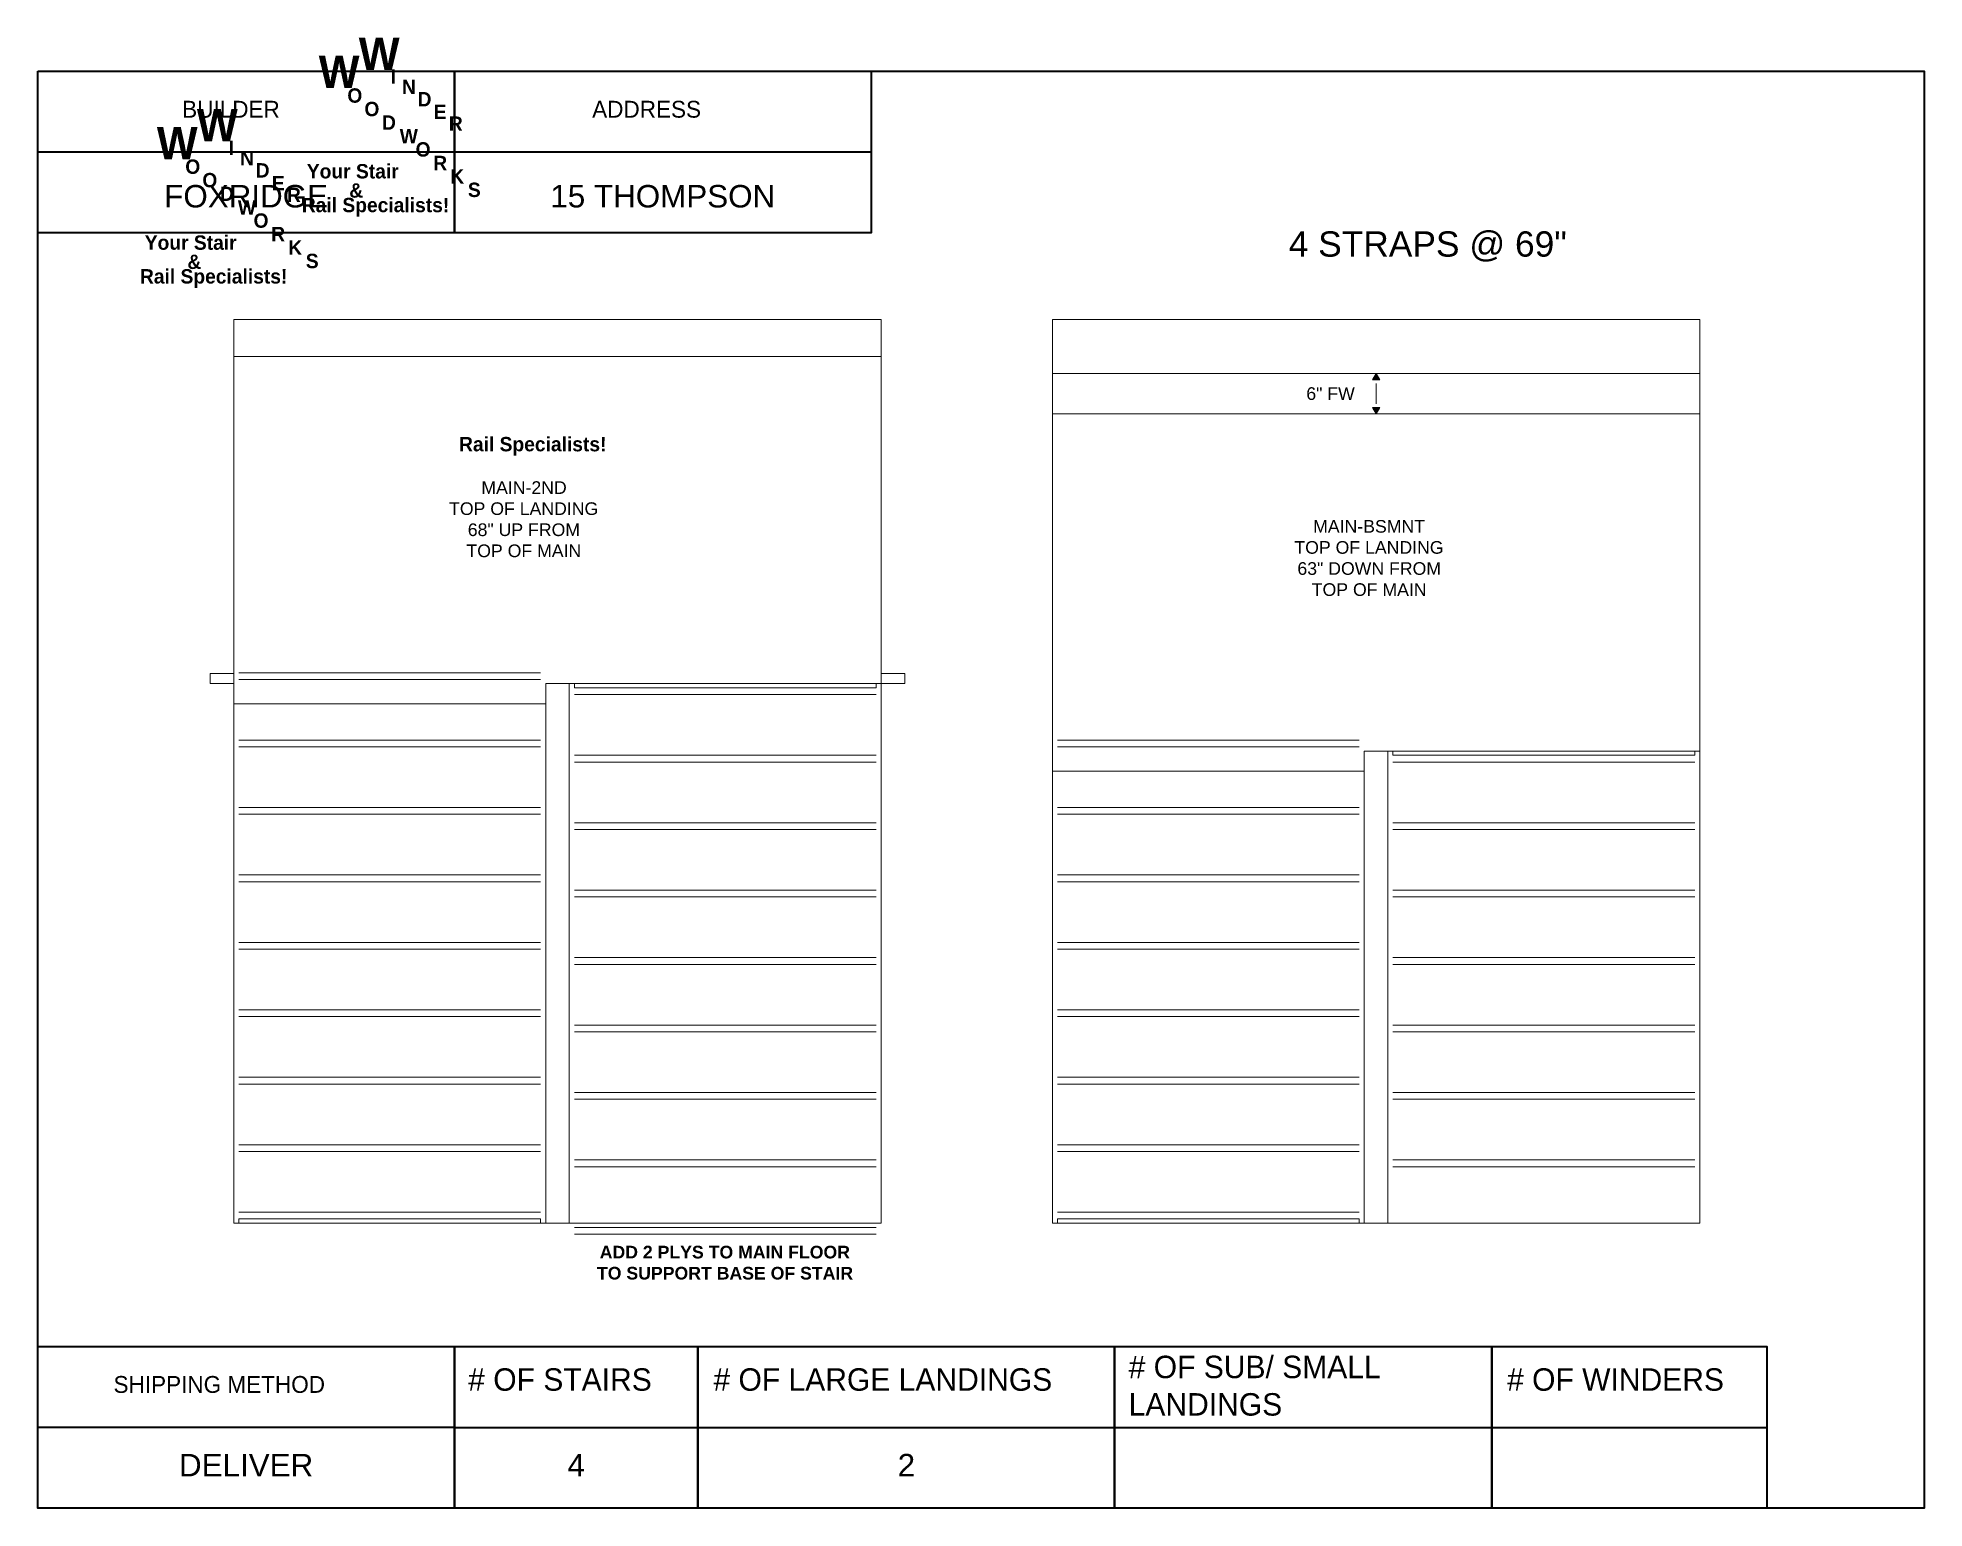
# Paper-space layout 'Landscape Shipping' of a CAD drawing. Header units: inches. Extents: x 0 to 10.5, y 0.1 to 8.3.
# The model-space entities are those that its viewports show. They can reach past a viewport. Long polylines and large blocks are cut down to what shows.
import ezdxf
from ezdxf.enums import TextEntityAlignment as Align

# ---------------------------------------------------------------- set-up
doc = ezdxf.new("R2010")
doc.units = ezdxf.units.IN
doc.header["$MEASUREMENT"] = 0
doc.header["$PDMODE"] = 35
doc.linetypes.add('HIDDEN2', pattern=[0.1875, 0.125, -0.0625])
for name, color, linetype, lineweight in [('Border', 1, 'Continuous', 35), ('Concrete', 40, 'Continuous', 9), ('Dimension', 3, 'Continuous', 9), ('Hole-Framing', 150, 'Continuous', 18), ('Kick', 4, 'Continuous', 9), ('Kick-Hidden', 4, 'HIDDEN2', 9), ('Plywood', 6, 'Continuous', 18), ('Stringer', 7, 'Continuous', 13), ('Stringer Template', 3, 'Continuous', 9), ('Treads', 1, 'Continuous', 15)]:
    doc.layers.add(name, color=color, linetype=linetype, lineweight=lineweight)
doc.styles.add('1-8 Text', font='arial.ttf', dxfattribs={"height": 0.125})
doc.styles.add('3-32 Text', font='arial.ttf', dxfattribs={"height": 0.09375})
doc.styles.add('Dimension and Text', font='arial.ttf', dxfattribs={"height": 0.078125})
doc.styles.add('PRINT', font='ARIALUNI.TTF', dxfattribs={"height": 0.125})
doc.dimstyles.new('Jerrod Dimension', dxfattribs={"dimscale": 0, "dimtxt": 0.078125, "dimasz": 0.0625, "dimexe": 0.03125, "dimexo": 0.03125, "dimgap": 0.046875, "dimtad": 1, "dimtih": 1, "dimtoh": 1, "dimdec": 4, "dimzin": 1, "dimdsep": 46, "dimlunit": 5, "dimtxsty": 'Dimension and Text', "dimblk": 'arrow', "dimcen": 2.421875, "dimclrd": 3, "dimclre": 3, "dimclrt": 3, "dimadec": 1, "dimazin": 0, "dimtfac": 1, "dimtdec": 4, "dimtmove": 2, "dimatfit": 3, "dimldrblk": 'arrow', "dimfxl": 1, "dimtfillclr": 256, "dimfrac": 2, "dimlwd": -1, "dimlwe": -1, "dimarcsym": 2})

# ---------------------------------------------------------------- blocks, each defined once
blk = doc.blocks.new('SHIPPING')
at = {"layer": 'Border', "style": 'PRINT'}
for tag, p in [('BUILDER', (1.16, -0.697)), ('ADDRESS', (3.479, -0.697)), ('SHIPPING', (1.16, -7.76)), ('STAIRS', (2.997, -7.76)), ('LARGE-LANDINGS', (4.835, -7.76)), ('SMALL-SUB-LANDINGS', (7.043, -7.76)), ('WINDERS', (8.858, -7.76))]:
    blk.add_attdef(tag, text='', height=0.125, dxfattribs=at).set_placement(p, align=Align.MIDDLE_CENTER)
blk = doc.blocks.new('arrow')
at = {"layer": 'Dimension'}
blk.add_hatch(color=0, dxfattribs=at).paths.add_polyline_path([(0, 0), (-0.64, 0.37), (-0.64, -0.37)])
at = {"layer": 'Dimension', "color": 0}
for p, q in [((-0.64, -0.37), (-0.64, 0.37)), ((0, 0), (-0.64, 0.37)), ((-0.64, -0.37), (0, 0))]:
    blk.add_line(p, q, dxfattribs=at)
blk = doc.blocks.new('*D558')
at = {"layer": 'Defpoints', "color": 0, "transparency": 16777216}
for p in [(-17803.31, 1088.56), (-17803.31, 1082.56), (-17803.31, 1082.56)]:
    blk.add_point(p, dxfattribs=at)
at = {"layer": 'Dimension', "color": 3, "transparency": 16777216}
blk.add_line((-17803.31, 1087.06), (-17803.31, 1084.06), dxfattribs=at)
at = {"layer": 'Dimension', "color": 3, "transparency": 16777216, "xscale": 1.5, "yscale": 1.5, "zscale": 1.5}
for p, rotation in [((-17803.31, 1088.56), 90), ((-17803.31, 1082.56), 270)]:
    blk.add_blockref('arrow', p, dxfattribs=dict(at, rotation=rotation))
at = {"layer": 'Dimension', "color": 3, "transparency": 16777216, "insert": (-17810.07, 1085.56), "char_height": 1.875, "attachment_point": 5, "style": 'Dimension and Text'}
blk.add_mtext('6" FW', dxfattribs=at)

msp = doc.modelspace()

# ---------------------------------------------------------------- linework, layer by layer
at = {"layer": 'Concrete'}
for points in [[(-17851.31495, 1096.56289), (-17755.31495, 1096.56289), (-17755.31495, 962.56289), (-17851.31495, 962.56289)], [(-17851.31495, 1088.56289), (-17755.31495, 1088.56289), (-17755.31495, 1096.56289), (-17851.31495, 1096.56289)]]:
    msp.add_lwpolyline(points, close=True, dxfattribs=at)
at = {"layer": 'Hole-Framing'}
for points in [[(-17972.69145, 1096.56289), (-17876.69145, 1096.56289), (-17876.69145, 962.56289), (-17972.69145, 962.56289)], [(-17972.69145, 1091.06289), (-17876.69145, 1091.06289), (-17876.69145, 1096.56289), (-17972.69145, 1096.56289)], [(-17926.44145, 1042.56289), (-17922.94145, 1042.56289), (-17922.94145, 962.56289), (-17926.44145, 962.56289)], [(-17805.06495, 1032.56289), (-17801.56495, 1032.56289), (-17801.56495, 962.56289), (-17805.06495, 962.56289)]]:
    msp.add_lwpolyline(points, close=True, dxfattribs=at)
at = {"layer": 'Kick'}
for points in [[(-17922.19145, 1042.56289), (-17877.44145, 1042.56289), (-17877.44145, 1041.93789), (-17922.19145, 1041.93789)], [(-17800.81495, 1032.56289), (-17756.06495, 1032.56289), (-17756.06495, 1031.93789), (-17800.81495, 1031.93789)], [(-17971.94145, 962.56289), (-17927.19145, 962.56289), (-17927.19145, 963.18789), (-17971.94145, 963.18789)], [(-17850.56495, 962.56289), (-17805.81495, 962.56289), (-17805.81495, 963.18789), (-17850.56495, 963.18789)]]:
    msp.add_lwpolyline(points, close=True, dxfattribs=at)
at = {"layer": 'Kick-Hidden'}
for p, q in [((-17971.94145, 1043.18789), (-17927.19145, 1043.18789)), ((-17971.94145, 1033.18789), (-17927.19145, 1033.18789)), ((-17850.56495, 1033.18789), (-17805.81495, 1033.18789)), ((-17922.19145, 1031.93789), (-17877.44145, 1031.93789)), ((-17971.94145, 1023.18789), (-17927.19145, 1023.18789)), ((-17922.19145, 1021.93789), (-17877.44145, 1021.93789)), ((-17850.56495, 1023.18789), (-17805.81495, 1023.18789)), ((-17800.81495, 1021.93789), (-17756.06495, 1021.93789)), ((-17971.94145, 1013.18789), (-17927.19145, 1013.18789)), ((-17850.56495, 1013.18789), (-17805.81495, 1013.18789)), ((-17922.19145, 1011.93789), (-17877.44145, 1011.93789)), ((-17800.81495, 1011.93789), (-17756.06495, 1011.93789)), ((-17971.94145, 1003.18789), (-17927.19145, 1003.18789)), ((-17922.19145, 1001.93789), (-17877.44145, 1001.93789)), ((-17850.56495, 1003.18789), (-17805.81495, 1003.18789)), ((-17800.81495, 1001.93789), (-17756.06495, 1001.93789)), ((-17971.94145, 993.18789), (-17927.19145, 993.18789)), ((-17850.56495, 993.18789), (-17805.81495, 993.18789)), ((-17922.19145, 991.93789), (-17877.44145, 991.93789)), ((-17800.81495, 991.93789), (-17756.06495, 991.93789)), ((-17971.94145, 983.18789), (-17927.19145, 983.18789)), ((-17922.19145, 981.93789), (-17877.44145, 981.93789)), ((-17850.56495, 983.18789), (-17805.81495, 983.18789)), ((-17800.81495, 981.93789), (-17756.06495, 981.93789)), ((-17971.94145, 973.18789), (-17927.19145, 973.18789)), ((-17922.19145, 971.93789), (-17877.44145, 971.93789)), ((-17850.56495, 973.18789), (-17805.81495, 973.18789)), ((-17800.81495, 971.93789), (-17756.06495, 971.93789)), ((-17922.19145, 961.93789), (-17877.44145, 961.93789))]:
    msp.add_line(p, q, dxfattribs=at)
at = {"layer": 'Plywood'}
for points in [[(-17972.69145, 1042.56289), (-17972.69145, 1091.06289), (-17876.69145, 1091.06289), (-17876.69145, 1042.56289), (-17926.44145, 1042.56289), (-17926.44145, 1039.56289), (-17972.69145, 1039.56289)], [(-17851.31495, 1032.56289), (-17851.31495, 1082.56289), (-17755.31495, 1082.56289), (-17755.31495, 1032.56289), (-17805.06495, 1032.56289), (-17805.06495, 1029.56289), (-17851.31495, 1029.56289)], [(-17972.69145, 1042.56289), (-17976.19145, 1042.56289), (-17976.19145, 1044.06289), (-17972.69145, 1044.06289)], [(-17876.69145, 1042.56289), (-17873.19145, 1042.56289), (-17873.19145, 1044.06289), (-17876.69145, 1044.06289)]]:
    msp.add_lwpolyline(points, close=True, dxfattribs=at)
at = {"layer": 'Treads'}
for p, q in [((-17971.94145, 1044.18789), (-17927.19145, 1044.18789)), ((-17922.19145, 1040.93789), (-17877.44145, 1040.93789)), ((-17971.94145, 1034.18789), (-17927.19145, 1034.18789)), ((-17850.56495, 1034.18789), (-17805.81495, 1034.18789)), ((-17922.19145, 1030.93789), (-17877.44145, 1030.93789)), ((-17800.81495, 1030.93789), (-17756.06495, 1030.93789)), ((-17971.94145, 1024.18789), (-17927.19145, 1024.18789)), ((-17850.56495, 1024.18789), (-17805.81495, 1024.18789)), ((-17922.19145, 1020.93789), (-17877.44145, 1020.93789)), ((-17800.81495, 1020.93789), (-17756.06495, 1020.93789)), ((-17971.94145, 1014.18789), (-17927.19145, 1014.18789)), ((-17850.56495, 1014.18789), (-17805.81495, 1014.18789)), ((-17922.19145, 1010.93789), (-17877.44145, 1010.93789)), ((-17800.81495, 1010.93789), (-17756.06495, 1010.93789)), ((-17971.94145, 1004.18789), (-17927.19145, 1004.18789)), ((-17850.56495, 1004.18789), (-17805.81495, 1004.18789)), ((-17922.19145, 1000.93789), (-17877.44145, 1000.93789)), ((-17800.81495, 1000.93789), (-17756.06495, 1000.93789)), ((-17971.94145, 994.18789), (-17927.19145, 994.18789)), ((-17850.56495, 994.18789), (-17805.81495, 994.18789)), ((-17922.19145, 990.93789), (-17877.44145, 990.93789)), ((-17800.81495, 990.93789), (-17756.06495, 990.93789)), ((-17971.94145, 984.18789), (-17927.19145, 984.18789)), ((-17850.56495, 984.18789), (-17805.81495, 984.18789)), ((-17922.19145, 980.93789), (-17877.44145, 980.93789)), ((-17800.81495, 980.93789), (-17756.06495, 980.93789)), ((-17971.94145, 974.18789), (-17927.19145, 974.18789)), ((-17850.56495, 974.18789), (-17805.81495, 974.18789)), ((-17922.19145, 970.93789), (-17877.44145, 970.93789)), ((-17800.81495, 970.93789), (-17756.06495, 970.93789)), ((-17971.94145, 964.18789), (-17927.19145, 964.18789)), ((-17850.56495, 964.18789), (-17805.81495, 964.18789)), ((-17922.19145, 960.93789), (-17877.44145, 960.93789))]:
    msp.add_line(p, q, dxfattribs=at)

# ---------------------------------------------------------------- texts
at = {"layer": 'Dimension', "attachment_point": 1, "style": 'Dimension and Text'}
for s, width, gutter_width, insert, char_height in [('4 STRAPS @ 69"', 140.2352468, 18.75, (-17816.27556, 1109.63181), 3.75), ('\\pi19.12015;MAIN-2ND\\P\\pi14.33544;TOP OF LANDING\\P\\pi17.10765;68" UP FROM\\P\\pi16.90877,t61.90877;TOP OF MAIN', 50.5672015, 9.375, (-17955.10143, 1072.57349), 1.875), ('\\pi17.11277;MAIN-BSMNT\\P\\pi14.33544;TOP OF LANDING\\P\\pi14.78053;63" DOWN FROM\\P\\pi16.90877,t61.90877;TOP OF MAIN', 50.5672015, 9.375, (-17829.76441, 1066.82435), 1.875), ('\\pi2.15539;{\\fArial|b1|i0|c0|p34;ADD 2 PLYS TO MAIN FLOOR\\P\\pi1.74611;TO SUPPORT BASE OF STAIR}', 41.4053314, 9.375, (-17920.58746, 959.20699), 1.875)]:
    msp.add_mtext_dynamic_manual_height_columns(s, width=width, gutter_width=gutter_width, heights=[0], dxfattribs=dict(at, insert=insert, char_height=char_height))

# ---------------------------------------------------------------- dimensions: what is measured, and where the dimension line sits
at = {"layer": 'Dimension'}
dim = msp.add_linear_dim(base=(-17803.31495, 1082.56289), p1=(-17803.31495, 1088.56289), p2=(-17803.31495, 1082.56289), angle=90, text='<> FW', dimstyle='Jerrod Dimension', override={"dimpost": '"'}, dxfattribs=at)
dim.commit()
dim.dimension.update_dxf_attribs({"geometry": '*D558', "text_midpoint": (-17810.07147, 1085.56289), "dimtype": 160})

psp = doc.layouts.new('Landscape Shipping')

# ---------------------------------------------------------------- linework, layer by layer
at = {"layer": 'Border'}
for p, q in [((2.365, 7.635), (0.046, 7.635)), ((4.685, 7.635), (2.365, 7.635)), ((2.365, 0.536), (0.046, 0.536)), ((2.365, 0.536), (9.67, 0.536))]:
    psp.add_line(p, q, dxfattribs=at)
for points in [[(0.046, 8.086), (10.546, 8.086), (10.546, 0.086), (0.046, 0.086)], [(0.046, 8.086), (2.365, 8.086), (2.365, 7.185), (0.046, 7.185)], [(2.365, 8.086), (4.685, 8.086), (4.685, 7.185), (2.365, 7.185)], [(0.046, 0.987), (2.365, 0.987), (2.365, 0.086), (0.046, 0.086)], [(2.365, 0.987), (3.721, 0.987), (3.721, 0.086), (2.365, 0.086)], [(3.721, 0.987), (6.04, 0.987), (6.04, 0.086), (3.721, 0.086)], [(6.04, 0.987), (8.139, 0.987), (8.139, 0.086), (6.04, 0.086)], [(8.139, 0.987), (9.67, 0.987), (9.67, 0.086), (8.139, 0.086)]]:
    psp.add_lwpolyline(points, close=True, dxfattribs=at)

# ---------------------------------------------------------------- block references
ref = psp.add_blockref('SHIPPING', (0.046, 8.086), dxfattribs=at)
ref.add_attrib('BUILDER', 'FOXRIDGE', dxfattribs={"height": 0.125, "style": 'PRINT'}).set_placement((1.206, 7.389), align=Align.MIDDLE_CENTER)
ref.add_attrib('ADDRESS', '15 THOMPSON', dxfattribs={"height": 0.125, "style": 'PRINT'}).set_placement((3.525, 7.389), align=Align.MIDDLE_CENTER)
ref.add_attrib('SHIPPING', 'DELIVER', dxfattribs={"height": 0.125, "style": 'PRINT'}).set_placement((1.206, 0.326), align=Align.MIDDLE_CENTER)
ref.add_attrib('STAIRS', '4', dxfattribs={"height": 0.125, "style": 'PRINT'}).set_placement((3.043, 0.326), align=Align.MIDDLE_CENTER)
ref.add_attrib('LARGE-LANDINGS', '2', dxfattribs={"height": 0.125, "style": 'PRINT'}).set_placement((4.881, 0.326), align=Align.MIDDLE_CENTER)

# ---------------------------------------------------------------- texts
at = {"layer": 'Stringer', "attachment_point": 1}
for s, width, gutter_width, insert, char_height, style in [('{\\fHigh Tower Text|b0|i0|c0|p18;BUILDER}', 2.21487, 0.625, (0.85, 7.92), 0.09375, '3-32 Text'), ('{\\fHigh Tower Text|b0|i0|c0|p18;ADDRESS}', 2.21487, 0.625, (3.132, 7.92), 0.09375, '3-32 Text'), ('{\\fStylus BT|b1|i0|c0|p34;    Your Stair\\P    }', 201.73992, 10, (1.425, 7.568), 0.08, '3-32 Text'), ('{\\fStylus BT|b1|i0|c0|p34;   &    }', 201.73992, 10, (1.691, 7.461), 0.08, '3-32 Text'), ('{\\fStylus BT|b1|i0|c0|p34;Rail Specialists!}', 84.46821, 10, (1.516, 7.38), 0.08, '3-32 Text'), ('{\\fStylus BT|b1|i0|c0|p34;    Your Stair\\P    }', 201.73992, 10, (0.523, 7.171), 0.08, '3-32 Text'), ('{\\fStylus BT|b1|i0|c0|p34;   &    }', 201.73992, 10, (0.79, 7.064), 0.08, '3-32 Text'), ('{\\fStylus BT|b1|i0|c0|p34;Rail Specialists!}', 84.46821, 10, (0.615, 6.983), 0.08, '3-32 Text'), ('{\\fStylus BT|b1|i0|c0|p34;Rail Specialists!}', 84.46821, 10, (2.391, 6.049), 0.08, '3-32 Text'), ('{\\fHigh Tower Text|b0|i0|c0|p18;# OF STAIRS}', 1.65676, 0.625, (2.442, 0.865), 0.125, '1-8 Text'), ('{\\fHigh Tower Text|b0|i0|c0|p18;# OF LARGE LANDINGS}', 2.21487, 0.625, (3.807, 0.865), 0.125, '1-8 Text'), ('{\\fHigh Tower Text|b0|i0|c0|p18;# OF SUB/ SMALL LANDINGS}', 2.05113, 0.625, (6.118, 0.935), 0.125, '1-8 Text'), ('{\\fHigh Tower Text|b0|i0|c0|p18;# OF WINDERS}', 1.65676, 0.625, (8.224, 0.865), 0.125, '1-8 Text'), ('{\\fHigh Tower Text|b0|i0|c0|p18;SHIPPING METHOD}', 2.21487, 0.625, (0.468, 0.822), 0.09375, '3-32 Text')]:
    psp.add_mtext_dynamic_manual_height_columns(s, width=width, gutter_width=gutter_width, heights=[0], dxfattribs=dict(at, insert=insert, char_height=char_height, style=style))
at = {"layer": 'Stringer Template', "style": '3-32 Text'}
for s, insert, char_height, attachment_point in [('{\\fSuperFrench|b1|i0|c2|p2;W}', (1.833, 8.271), 0.18, 1), ('{\\fSuperFrench|b1|i0|c2|p2;W}', (1.61, 8.172), 0.18, 1), ('{\\fSuperFrench|b1|i0|c2|p2;I}', (2.025, 8.055), 0.08, 5), ('{\\fSuperFrench|b1|i0|c2|p2;O}', (1.811, 7.949), 0.08, 5), ('{\\fSuperFrench|b1|i0|c2|p2;N}', (2.112, 7.998), 0.08, 5), ('{\\fSuperFrench|b1|i0|c2|p2;O}', (1.906, 7.874), 0.08, 5), ('{\\fSuperFrench|b1|i0|c2|p2;D}', (2.199, 7.929), 0.08, 5), ('{\\fSuperFrench|b1|i0|c2|p2;E}', (2.286, 7.859), 0.08, 5), ('{\\fSuperFrench|b1|i0|c2|p2;W}', (0.709, 7.775), 0.18, 1), ('{\\fSuperFrench|b1|i0|c2|p2;W}', (0.932, 7.874), 0.18, 1), ('{\\fSuperFrench|b1|i0|c2|p2;D}', (2.001, 7.799), 0.08, 5), ('{\\fSuperFrench|b1|i0|c2|p2;R}', (2.373, 7.793), 0.08, 5), ('{\\fSuperFrench|b1|i0|c2|p2;I}', (1.124, 7.658), 0.08, 5), ('{\\fSuperFrench|b1|i0|c2|p2;W}', (2.061, 7.763), 0.08, 1), ('{\\fSuperFrench|b1|i0|c2|p2;O}', (2.191, 7.649), 0.08, 5), ('{\\fSuperFrench|b1|i0|c2|p2;O}', (0.909, 7.553), 0.08, 5), ('{\\fSuperFrench|b1|i0|c2|p2;N}', (1.211, 7.601), 0.08, 5), ('{\\fSuperFrench|b1|i0|c2|p2;D}', (1.298, 7.533), 0.08, 5), ('{\\fSuperFrench|b1|i0|c2|p2;R}', (2.286, 7.574), 0.08, 5), ('{\\fSuperFrench|b1|i0|c2|p2;O}', (1.004, 7.478), 0.08, 5), ('{\\fSuperFrench|b1|i0|c2|p2;E}', (1.385, 7.462), 0.08, 5), ('{\\fSuperFrench|b1|i0|c2|p2;K}', (2.381, 7.499), 0.08, 5), ('{\\fSuperFrench|b1|i0|c2|p2;S}', (2.476, 7.424), 0.08, 5), ('{\\fSuperFrench|b1|i0|c2|p2;D}', (1.099, 7.403), 0.08, 5), ('{\\fSuperFrench|b1|i0|c2|p2;W}', (1.16, 7.367), 0.08, 1), ('{\\fSuperFrench|b1|i0|c2|p2;R}', (1.472, 7.396), 0.08, 5), ('{\\fSuperFrench|b1|i0|c2|p2;O}', (1.289, 7.253), 0.08, 5), ('{\\fSuperFrench|b1|i0|c2|p2;R}', (1.384, 7.178), 0.08, 5), ('{\\fSuperFrench|b1|i0|c2|p2;K}', (1.479, 7.103), 0.08, 5), ('{\\fSuperFrench|b1|i0|c2|p2;S}', (1.574, 7.028), 0.08, 5)]:
    psp.add_mtext_dynamic_manual_height_columns(s, width=46.54479, gutter_width=10, heights=[0], dxfattribs=dict(at, insert=insert, char_height=char_height, attachment_point=attachment_point))

# ---------------------------------------------------------------- viewports
at = {"layer": 'Treads', "view_target_point": (72.21067, 81.43572)}
vp = psp.add_viewport(center=(5.296, 4.086), size=(10.5, 8), view_center_point=(-17934.11219, 945.41232), view_height=213.1199998, dxfattribs=at)
vp.dxf.flags = 0x10000  # cut along an outline
vp.dxf.clipping_boundary_handle = psp.add_lwpolyline([(0.046, 8.086), (10.546, 8.086), (10.546, 0.086), (0.046, 0.086)], format="xyb", close=True, dxfattribs={"invisible": 1}).dxf.handle

doc.saveas('drawing.dxf')
